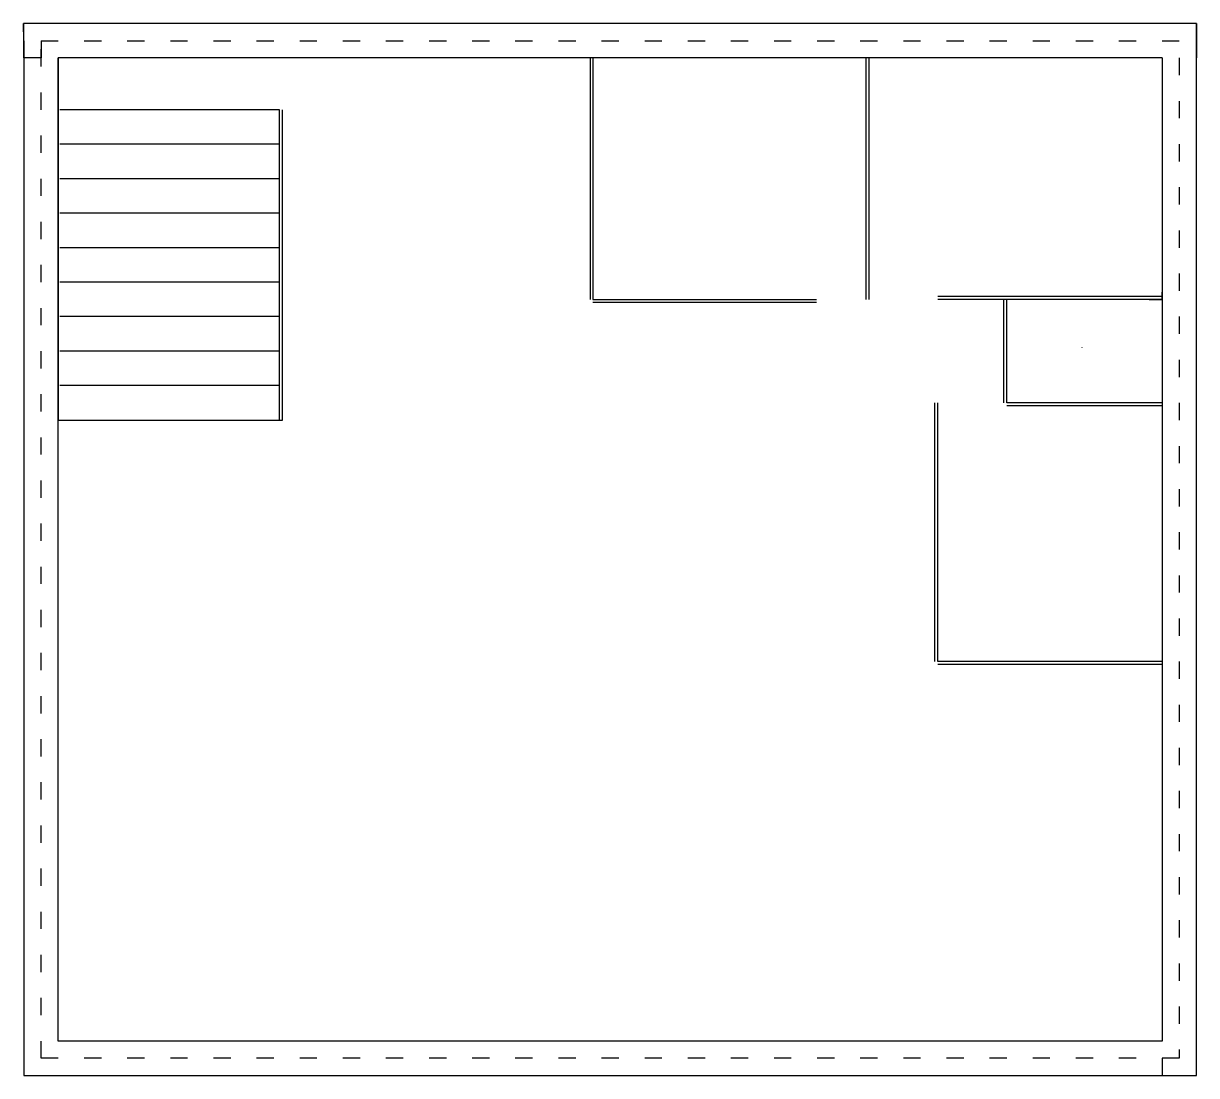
# Model space of a CAD drawing. Header units: feet. Extents: x -4388 to -3572, y 1376 to 2108.
import ezdxf

# ---------------------------------------------------------------- set-up
doc = ezdxf.new("R2010")
doc.units = ezdxf.units.FT
doc.linetypes.add('ACAD_ISO03W100', pattern=[30, 12, -18])

msp = doc.modelspace()

# ---------------------------------------------------------------- linework, layer by layer
for p, q in [((-4304.19, 2107.68), (-4388.43, 2107.68)), ((-4388.19, 2095.68), (-4388.43, 2107.68)), ((-4388.43, 2107.68), (-4388.43, 2083.68)), ((-4388.43, 2107.68), (-4388.43, 2083.68)), ((-3572.19, 2107.68), (-4304.19, 2107.68)), ((-3572.19, 2107.68), (-3596.19, 2107.68)), ((-3572.19, 2107.68), (-3596.19, 2107.68)), ((-3572.19, 1375.68), (-3572.19, 2107.68)), ((-3572.19, 2107.68), (-3572.19, 2083.68)), ((-4388.19, 2095.68), (-4388.19, 1375.68)), ((-4376.19, 2095.68), (-4376.19, 2083.68)), ((-4376.19, 2083.68), (-4388.19, 2083.68)), ((-3596.19, 2083.68), (-4364.19, 2083.68)), ((-4364.19, 1399.68), (-4364.19, 2083.68)), ((-4364.19, 2083.68), (-4364.19, 1831.68)), ((-3800.19, 2083.68), (-4004.19, 2083.68)), ((-3994.19, 2083.68), (-3994.19, 1915.68)), ((-3800.19, 2083.68), (-3992.19, 2083.68)), ((-3992.19, 2083.68), (-3992.19, 1915.68)), ((-3802.19, 2083.68), (-3802.19, 1915.68)), ((-3596.19, 2083.68), (-3800.19, 2083.68)), ((-3800.19, 2083.68), (-3800.19, 1915.68)), ((-3800.19, 2083.68), (-3800.19, 1915.68)), ((-3596.19, 2083.68), (-3596.19, 1399.68)), ((-3596.19, 2083.68), (-3596.19, 1915.68)), ((-3596.19, 2083.68), (-3596.19, 1663.68)), ((-3596.19, 2083.68), (-3596.19, 1915.68)), ((-4210.19, 2047.68), (-4363.19, 2047.68)), ((-4210.19, 1831.68), (-4210.19, 2047.68)), ((-4208.19, 1831.68), (-4208.19, 2047.68)), ((-4210.19, 2023.68), (-4363.19, 2023.68)), ((-4210.19, 1999.68), (-4363.19, 1999.68)), ((-4210.19, 1975.68), (-4363.19, 1975.68)), ((-4210.19, 1951.68), (-4363.19, 1951.68)), ((-4210.19, 1927.68), (-4363.19, 1927.68)), ((-3596.19, 1915.68), (-3596.19, 1920.68)), ((-3992.19, 1915.68), (-3992.19, 1915.68)), ((-3992.19, 1915.68), (-3836.66, 1915.68)), ((-3992.19, 1913.68), (-3836.66, 1913.68)), ((-3596.19, 1917.68), (-3752.19, 1917.68)), ((-3596.19, 1915.68), (-3752.19, 1915.68)), ((-3596.19, 1915.68), (-3752.19, 1915.68)), ((-3706.19, 1843.68), (-3706.19, 1915.68)), ((-3704.19, 1843.68), (-3704.19, 1915.68)), ((-3596.19, 1915.68), (-3608.19, 1915.68)), ((-3596.19, 1915.68), (-3605.19, 1915.68)), ((-3596.19, 1915.68), (-3605.19, 1915.68)), ((-3605.19, 1915.68), (-3596.19, 1915.68)), ((-3596.19, 1915.68), (-3596.19, 1663.68)), ((-3596.19, 1915.68), (-3596.19, 1843.68)), ((-3596.19, 1915.68), (-3596.19, 1915.68)), ((-4210.19, 1903.68), (-4363.19, 1903.68)), ((-4210.19, 1879.68), (-4363.19, 1879.68)), ((-3651.75, 1882.48), (-3651.75, 1882.48)), ((-3651.75, 1882.29), (-3651.75, 1882.48)), ((-4210.19, 1855.68), (-4363.19, 1855.68)), ((-3754.19, 1663.68), (-3754.19, 1843.68)), ((-3752.19, 1663.68), (-3752.19, 1843.68)), ((-3596.19, 1843.68), (-3704.19, 1843.68)), ((-3596.19, 1841.68), (-3704.19, 1841.68)), ((-4364.19, 1831.68), (-4208.19, 1831.68)), ((-3596.19, 1663.68), (-3752.19, 1663.68)), ((-3596.19, 1661.68), (-3752.19, 1661.68)), ((-3596.19, 1399.68), (-4364.19, 1399.68)), ((-3572.19, 1375.68), (-3572.19, 1399.68)), ((-3596.19, 1387.68), (-3596.19, 1375.68)), ((-4388.19, 1375.68), (-3572.19, 1375.68)), ((-4388.19, 1375.68), (-4364.19, 1375.68))]:
    msp.add_line(p, q)
at = {"linetype": 'ACAD_ISO03W100'}
for p, q in [((-4376.19, 2095.68), (-3584.19, 2095.68)), ((-4376.19, 1387.68), (-4376.19, 2095.68)), ((-3584.19, 2083.68), (-3584.19, 1387.68)), ((-3584.19, 1387.68), (-4376.19, 1387.68))]:
    msp.add_line(p, q, dxfattribs=at)

doc.saveas('drawing.dxf')
